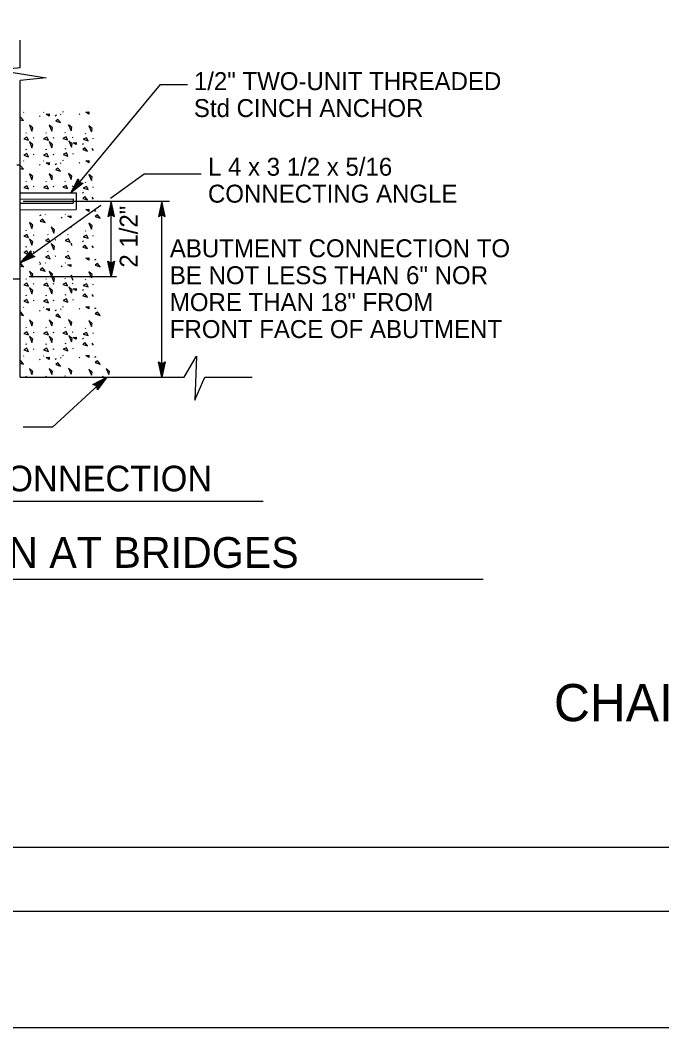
# Model space of a CAD drawing. Extents: x -894 to 866, y -476 to 714.
# Drawn here: x 181 to 431.1, y -476.4 to -83.5 of the extents above; entities that cross this region are included whole.
import ezdxf

# ---------------------------------------------------------------- set-up
doc = ezdxf.new("R2010")
doc.units = 0
for name, color, linetype in [('10 Sheet Format', 7, 'Continuous'), ('56 Stage 3 Anno', 7, 'Continuous'), ('57 Undefined', 7, 'Continuous'), ('59 Sndwall Anno', 7, 'Continuous'), ('60 Nongeo Data', 7, 'Continuous')]:
    doc.layers.add(name, color=color, linetype=linetype)

msp = doc.modelspace()

# ---------------------------------------------------------------- linework, layer by layer
at = {"layer": '10 Sheet Format'}
for p, q in [((-438.75, -406.04), (199.07, -406.04)), ((198.77, -406.04), (811.55, -406.04))]:
    msp.add_line(p, q, dxfattribs=at)
for points in [[(-894.04, 713.56), (865.95, 713.56), (865.95, -476.44), (-894.04, -476.44)], [(-863.43, 668.96), (836.57, 668.96), (836.57, -431.04), (-863.43, -431.04)], [(-863.43, 668.96), (836.57, 668.96), (836.57, -431.04), (-863.43, -431.04)]]:
    msp.add_lwpolyline(points, close=True, dxfattribs=at)
at = {"layer": '56 Stage 3 Anno'}
for p, q in [((200.71, -150.82), (203.54, -145.37)), ((203.54, -145.37), (203.54, -145.37)), ((203.54, -145.37), (204.05, -146.84)), ((205.59, -147.08), (200.71, -150.82)), ((205.17, -147.02), (201.59, -149.77)), ((201.6, -149.76), (203.66, -145.78)), ((202.48, -148.71), (203.82, -146.14)), ((204.75, -146.97), (202.48, -148.71)), ((203.37, -147.65), (203.94, -146.55)), ((204.37, -146.88), (203.37, -147.65)), ((204.05, -146.84), (205.59, -147.08)), ((205.59, -147.08), (205.59, -147.08)), ((200.71, -150.82), (200.71, -150.82)), ((182.17, -154.11), (239.24, -154.05)), ((216.45, -154.07), (215.12, -160.07)), ((216.44, -155.46), (215.48, -159.84)), ((216.45, -156.84), (215.83, -159.66)), ((216.45, -183.43), (216.45, -154.07)), ((217.79, -160.07), (216.45, -154.07)), ((216.45, -154.07), (216.45, -154.07)), ((217.43, -159.86), (216.45, -155.45)), ((217.08, -159.62), (216.45, -156.84)), ((236.2, -154.05), (234.87, -160.05)), ((236.19, -155.44), (235.23, -159.82)), ((236.2, -156.81), (235.58, -159.64)), ((237.54, -160.05), (236.2, -154.05)), ((236.2, -154.05), (236.2, -154.05)), ((236.2, -222.7), (236.2, -154.05)), ((237.19, -159.83), (236.2, -155.43)), ((236.83, -159.6), (236.2, -156.81)), ((215.12, -160.07), (216.45, -159.27)), ((215.12, -160.07), (215.12, -160.07)), ((216.45, -158.22), (216.19, -159.43)), ((216.73, -159.45), (216.45, -158.22)), ((216.45, -159.27), (217.79, -160.07)), ((217.79, -160.07), (217.79, -160.07)), ((234.87, -160.05), (236.2, -159.25)), ((234.87, -160.05), (234.87, -160.05)), ((236.2, -158.2), (235.94, -159.4)), ((236.48, -159.42), (236.2, -158.2)), ((236.2, -159.25), (237.54, -160.05)), ((237.54, -160.05), (237.54, -160.05)), ((181.05, -178.07), (185.13, -173.48)), ((186.7, -175.64), (181.05, -178.07)), ((186.32, -175.48), (182.17, -177.26)), ((182.18, -177.26), (185.15, -173.91)), ((183.29, -176.46), (185.21, -174.29)), ((185.92, -175.33), (183.29, -176.46)), ((184.41, -175.65), (185.23, -174.72)), ((185.57, -175.15), (184.41, -175.65)), ((185.13, -173.48), (185.13, -173.48)), ((185.13, -173.48), (185.27, -175.02)), ((185.27, -175.02), (186.7, -175.64)), ((186.7, -175.64), (186.7, -175.64)), ((181.05, -178.07), (181.05, -178.07)), ((216.45, -183.43), (215.12, -177.43)), ((215.12, -177.43), (215.12, -177.43)), ((215.12, -177.43), (216.45, -178.23)), ((216.44, -182.04), (215.48, -177.67)), ((216.45, -180.67), (215.83, -177.84)), ((216.45, -179.29), (216.19, -178.08)), ((216.45, -178.23), (217.79, -177.43)), ((217.79, -177.43), (216.45, -183.43)), ((217.43, -177.65), (216.45, -182.05)), ((217.08, -177.88), (216.45, -180.67)), ((216.73, -178.06), (216.45, -179.29)), ((217.79, -177.43), (217.79, -177.43)), ((184.54, -183.43), (218.53, -183.43)), ((216.45, -183.43), (216.45, -183.43)), ((236.2, -222.7), (234.87, -216.7)), ((234.87, -216.7), (234.87, -216.7)), ((234.87, -216.7), (236.2, -217.5)), ((236.19, -221.31), (235.23, -216.93)), ((236.2, -219.94), (235.58, -217.11)), ((236.2, -218.56), (235.94, -217.35)), ((236.2, -217.5), (237.54, -216.7)), ((237.54, -216.7), (236.2, -222.7)), ((237.19, -216.92), (236.2, -221.32)), ((236.83, -217.15), (236.2, -219.94)), ((236.48, -217.33), (236.2, -218.56)), ((237.54, -216.7), (237.54, -216.7)), ((209.35, -225.55), (214.77, -222.66)), ((209.74, -225.68), (213.73, -223.56)), ((213.72, -223.57), (211.03, -227.15)), ((214.77, -222.66), (211.08, -227.58)), ((214.77, -222.66), (214.77, -222.66)), ((236.2, -222.7), (236.2, -222.7)), ((210.83, -226.05), (209.35, -225.55)), ((209.35, -225.55), (209.35, -225.55)), ((210.15, -225.8), (212.67, -224.46)), ((210.51, -225.95), (211.62, -225.36)), ((211.08, -227.58), (210.83, -226.05)), ((211.62, -225.36), (210.88, -226.35)), ((212.67, -224.46), (210.94, -226.77)), ((211.08, -227.58), (211.08, -227.58))]:
    msp.add_line(p, q, dxfattribs=at)
for points in [[(200.71, -150.82), (235.7, -108.52), (246.16, -108.52)], [(216.2, -152.86), (229.38, -143.4), (251.6, -143.4)], [(207.17, -159.34), (212.42, -155.57)], [(181.05, -178.07), (207.17, -159.34)], [(214.77, -222.66), (193.55, -242.18), (182.22, -242.18)]]:
    msp.add_lwpolyline(points, dxfattribs=at)
at = {"layer": '57 Undefined'}
for p, q in [((90.15, -271.1), (275.76, -271.1)), ((2.01, -301.42), (361.47, -301.42))]:
    msp.add_line(p, q, dxfattribs=at)
at = {"layer": '59 Sndwall Anno'}
for p, q in [((182.33, -119.55), (182.47, -119.41)), ((188.85, -121.02), (188.57, -120.73)), ((190.07, -119.55), (190.21, -119.41)), ((194.69, -120.73), (195.12, -120.45)), ((196.78, -120.32), (196.92, -120.18)), ((197.68, -119.29), (197.83, -119.15)), ((204.3, -120.24), (204.01, -119.96)), ((183.47, -127.66), (183.33, -127.37)), ((186.32, -129.37), (186.03, -129.51)), ((191.21, -127.66), (191.07, -127.37)), ((194.06, -129.37), (193.77, -129.51)), ((198.69, -127.53), (198.55, -127.24)), ((201.54, -129.24), (201.26, -129.38)), ((206.65, -127.92), (206.51, -127.63)), ((209.5, -129.62), (209.22, -129.77)), ((198.82, -133.86), (198.68, -133.57)), ((205.23, -131.84), (205.66, -131.56)), ((208.94, -133.55), (209.51, -134.26)), ((183.47, -134.12), (183.33, -133.83)), ((186.32, -135.83), (186.03, -135.97)), ((191.21, -134.12), (191.07, -133.83)), ((194.06, -135.83), (193.77, -135.97)), ((201.67, -135.57), (201.39, -135.71)), ((182.33, -138.53), (182.47, -138.39)), ((188.85, -140), (188.57, -139.71)), ((190.07, -138.53), (190.21, -138.39)), ((194.69, -139.71), (195.12, -139.43)), ((196.78, -139.31), (196.92, -139.16)), ((197.68, -138.27), (197.83, -138.13)), ((204.3, -139.23), (204.01, -138.94)), ((183.47, -146.64), (183.33, -146.35)), ((186.32, -148.35), (186.03, -148.49)), ((191.21, -146.64), (191.07, -146.35)), ((194.06, -148.35), (193.77, -148.49)), ((198.69, -146.51), (198.55, -146.23)), ((201.54, -148.22), (201.26, -148.36)), ((206.65, -146.9), (206.51, -146.61)), ((209.5, -148.61), (209.22, -148.75)), ((205.23, -150.82), (205.66, -150.54)), ((208.94, -152.53), (209.51, -153.24)), ((188.69, -159.68), (189.12, -159.39)), ((190.78, -159.27), (190.92, -159.13)), ((197.31, -160.73), (197.02, -160.45)), ((198.52, -159.27), (198.67, -159.13)), ((210.14, -157.92), (210.56, -157.64)), ((183.47, -165.62), (183.33, -165.34)), ((186.32, -167.33), (186.03, -167.47)), ((191.92, -167.37), (191.78, -167.09)), ((199.66, -167.37), (199.52, -167.09)), ((206.65, -165.88), (206.51, -165.59)), ((209.5, -167.59), (209.22, -167.73)), ((183.47, -172.08), (183.33, -171.8)), ((194.77, -169.08), (194.48, -169.23)), ((205.23, -169.8), (205.66, -169.52)), ((208.94, -171.51), (209.51, -172.23)), ((182.33, -176.5), (182.47, -176.35)), ((186.32, -173.79), (186.03, -173.93)), ((191.92, -173.83), (191.78, -173.55)), ((194.77, -175.54), (194.48, -175.69)), ((199.66, -173.83), (199.52, -173.55)), ((210.14, -176.9), (210.56, -176.62)), ((188.85, -177.96), (188.57, -177.68)), ((188.69, -178.66), (189.12, -178.37)), ((190.78, -178.25), (190.92, -178.11)), ((197.31, -179.72), (197.02, -179.43)), ((198.52, -178.25), (198.67, -178.11)), ((183.47, -184.6), (183.33, -184.32)), ((191.21, -184.6), (191.07, -184.32)), ((198.69, -184.47), (198.55, -184.19)), ((206.65, -184.86), (206.51, -184.58)), ((186.32, -186.31), (186.03, -186.45)), ((194.06, -186.31), (193.77, -186.45)), ((201.54, -186.18), (201.26, -186.33)), ((205.23, -188.79), (205.66, -188.5)), ((209.5, -186.57), (209.22, -186.71)), ((183.47, -191.06), (183.33, -190.78)), ((191.21, -191.06), (191.07, -190.78)), ((198.82, -190.81), (198.68, -190.52)), ((201.67, -192.51), (201.39, -192.66)), ((208.94, -190.5), (209.51, -191.21)), ((182.33, -195.48), (182.47, -195.34)), ((186.32, -192.77), (186.03, -192.92)), ((190.07, -195.48), (190.21, -195.34)), ((194.06, -192.77), (193.77, -192.92)), ((194.69, -196.66), (195.12, -196.38)), ((196.78, -196.25), (196.92, -196.11)), ((197.68, -195.22), (197.83, -195.08)), ((204.3, -196.17), (204.01, -195.89)), ((210.14, -195.89), (210.56, -195.6)), ((188.85, -196.95), (188.57, -196.66)), ((183.47, -203.59), (183.33, -203.3)), ((191.21, -203.59), (191.07, -203.3)), ((198.69, -203.46), (198.55, -203.17)), ((206.65, -203.84), (206.51, -203.56)), ((186.32, -205.29), (186.03, -205.44)), ((194.06, -205.29), (193.77, -205.44)), ((201.54, -205.17), (201.26, -205.31)), ((205.23, -207.77), (205.66, -207.48)), ((209.5, -205.55), (209.22, -205.69)), ((183.47, -210.05), (183.33, -209.76)), ((186.32, -211.76), (186.03, -211.9)), ((191.21, -210.05), (191.07, -209.76)), ((194.06, -211.76), (193.77, -211.9)), ((198.82, -209.79), (198.68, -209.5)), ((201.67, -211.5), (201.39, -211.64)), ((208.94, -209.48), (209.51, -210.19)), ((182.33, -214.46), (182.47, -214.32)), ((188.85, -215.93), (188.57, -215.64)), ((190.07, -214.46), (190.21, -214.32)), ((194.69, -215.64), (195.12, -215.36)), ((196.78, -215.24), (196.92, -215.09)), ((197.68, -214.2), (197.83, -214.06)), ((204.3, -215.15), (204.01, -214.87)), ((210.14, -214.87), (210.56, -214.58)), ((183.47, -222.57), (183.33, -222.28)), ((191.21, -222.57), (191.07, -222.28)), ((198.69, -222.44), (198.55, -222.15)), ((206.59, -222.7), (206.51, -222.54)), ((213.36, -222.57), (213.22, -222.28))]:
    msp.add_line(p, q, dxfattribs=at)
for points in [[(181.05, -122.3), (182.24, -122.66), (181.24, -121.38), (181.05, -121.54)], [(181.05, -141.28), (182.24, -141.65), (181.24, -140.36), (181.05, -140.52)], [(200.9, -164.18), (200.8, -164.1), (200.9, -164.34)], [(201.09, -170.82), (200.8, -170.56), (201.11, -171.3)], [(181.05, -179.25), (182.24, -179.61), (181.24, -178.33), (181.05, -178.48)], [(201.48, -183.68), (200.8, -183.08), (201.51, -184.81)], [(181.05, -198.23), (182.24, -198.59), (181.24, -197.31), (181.05, -197.46)], [(181.05, -217.21), (182.24, -217.57), (181.24, -216.29), (181.05, -216.45)]]:
    msp.add_lwpolyline(points, dxfattribs=at)
for points in [[(191.13, -120.16), (192.27, -120.02), (192.27, -120.88)], [(206.58, -119.39), (207.71, -119.25), (207.71, -120.1)], [(185.89, -125.52), (184.61, -124.38), (185.6, -126.8)], [(193.63, -125.52), (192.35, -124.38), (193.35, -126.8)], [(195.69, -122.16), (194.84, -122.87), (196.69, -123.44)], [(201.12, -125.39), (199.83, -124.25), (200.83, -126.67)], [(209.07, -125.78), (207.79, -124.64), (208.79, -127.06)], [(184.27, -130.33), (183.64, -129.07), (182.38, -129.7)], [(192.02, -130.33), (191.39, -129.07), (190.13, -129.7)], [(199.5, -130.2), (198.87, -128.94), (197.61, -129.57)], [(207.46, -130.58), (206.83, -129.32), (205.57, -129.95)], [(185.89, -131.98), (184.61, -130.84), (185.6, -133.26)], [(193.63, -131.98), (192.35, -130.84), (193.35, -133.26)], [(201.24, -131.72), (199.96, -130.58), (200.96, -133)], [(201.67, -131.27), (202.81, -131.13), (202.81, -131.98)], [(206.23, -133.26), (205.38, -133.98), (207.23, -134.55)], [(184.27, -136.79), (183.64, -135.53), (182.38, -136.16)], [(192.02, -136.79), (191.39, -135.53), (190.13, -136.16)], [(199.63, -136.53), (199, -135.27), (197.74, -135.9)], [(191.13, -139.15), (192.27, -139), (192.27, -139.86)], [(195.69, -141.14), (194.84, -141.85), (196.69, -142.42)], [(206.58, -138.37), (207.71, -138.23), (207.71, -139.08)], [(185.89, -144.5), (184.61, -143.36), (185.6, -145.78)], [(193.63, -144.5), (192.35, -143.36), (193.35, -145.78)], [(201.12, -144.37), (199.83, -143.23), (200.83, -145.66)], [(209.07, -144.76), (207.79, -143.62), (208.79, -146.04)], [(184.27, -149.31), (183.64, -148.05), (182.38, -148.68)], [(192.02, -149.31), (191.39, -148.05), (190.13, -148.68)], [(199.5, -149.18), (198.87, -147.92), (197.61, -148.55)], [(207.46, -149.57), (206.83, -148.31), (205.57, -148.94)], [(206.23, -152.25), (205.38, -152.96), (207.23, -153.53)], [(189.69, -161.1), (188.84, -161.81), (190.69, -162.38)], [(199.59, -159.88), (200.72, -159.74), (200.72, -160.59)], [(206.58, -157.35), (207.71, -157.21), (207.71, -158.06)], [(211.13, -159.35), (210.28, -160.06), (212.13, -160.63)], [(185.89, -163.48), (184.61, -162.35), (185.6, -164.77)], [(194.34, -165.24), (193.06, -164.1), (194.06, -166.52)], [(209.07, -163.74), (207.79, -162.6), (208.79, -165.02)], [(184.27, -168.29), (183.64, -167.03), (182.38, -167.66)], [(185.89, -169.95), (184.61, -168.81), (185.6, -171.23)], [(192.73, -170.04), (192.1, -168.78), (190.84, -169.41)], [(200.47, -170.04), (199.84, -168.78), (198.58, -169.41)], [(207.46, -168.55), (206.83, -167.29), (205.57, -167.92)], [(194.34, -171.7), (193.06, -170.56), (194.06, -172.98)], [(206.23, -171.23), (205.38, -171.94), (207.23, -172.51)], [(184.27, -174.75), (183.64, -173.49), (182.38, -174.12)], [(192.73, -176.5), (192.1, -175.24), (190.84, -175.87)], [(200.47, -176.5), (199.84, -175.24), (198.58, -175.87)], [(206.58, -176.33), (207.71, -176.19), (207.71, -177.05)], [(189.69, -180.08), (188.84, -180.79), (190.69, -181.36)], [(199.59, -178.86), (200.72, -178.72), (200.72, -179.57)], [(211.13, -178.33), (210.28, -179.04), (212.13, -179.61)], [(185.89, -182.47), (184.61, -181.33), (185.6, -183.75)], [(193.63, -182.47), (192.35, -181.33), (193.35, -183.75)], [(194.34, -184.22), (193.06, -183.08), (194.06, -185.5)], [(209.07, -182.72), (207.79, -181.59), (208.79, -184.01)], [(184.27, -187.27), (183.64, -186.01), (182.38, -186.64)], [(185.89, -188.93), (184.61, -187.79), (185.6, -190.21)], [(192.02, -187.27), (191.39, -186.01), (190.13, -186.64)], [(193.63, -188.93), (192.35, -187.79), (193.35, -190.21)], [(199.5, -187.14), (198.87, -185.88), (197.61, -186.51)], [(201.24, -188.67), (199.96, -187.53), (200.96, -189.95)], [(201.67, -188.22), (202.81, -188.07), (202.81, -188.93)], [(207.46, -187.53), (206.83, -186.27), (205.57, -186.9)], [(184.27, -193.73), (183.64, -192.47), (182.38, -193.1)], [(192.02, -193.73), (191.39, -192.47), (190.13, -193.1)], [(199.63, -193.47), (199, -192.21), (197.74, -192.84)], [(206.23, -190.21), (205.38, -190.92), (207.23, -191.49)], [(191.13, -196.09), (192.27, -195.95), (192.27, -196.8)], [(206.58, -195.32), (207.71, -195.17), (207.71, -196.03)], [(185.89, -201.45), (184.61, -200.31), (185.6, -202.73)], [(193.63, -201.45), (192.35, -200.31), (193.35, -202.73)], [(195.69, -198.09), (194.84, -198.8), (196.69, -199.37)], [(201.12, -201.32), (199.83, -200.18), (200.83, -202.6)], [(211.13, -197.31), (210.28, -198.02), (212.13, -198.59)], [(209.07, -201.71), (207.79, -200.57), (208.79, -202.99)], [(184.27, -206.25), (183.64, -204.99), (182.38, -205.62)], [(185.89, -207.91), (184.61, -206.77), (185.6, -209.19)], [(192.02, -206.25), (191.39, -204.99), (190.13, -205.62)], [(193.63, -207.91), (192.35, -206.77), (193.35, -209.19)], [(199.5, -206.12), (198.87, -204.87), (197.61, -205.49)], [(201.24, -207.65), (199.96, -206.51), (200.96, -208.93)], [(201.67, -207.2), (202.81, -207.06), (202.81, -207.91)], [(207.46, -206.51), (206.83, -205.25), (205.57, -205.88)], [(184.27, -212.71), (183.64, -211.45), (182.38, -212.08)], [(192.02, -212.71), (191.39, -211.45), (190.13, -212.08)], [(199.63, -212.46), (199, -211.2), (197.74, -211.83)], [(206.23, -209.19), (205.38, -209.91), (207.23, -210.47)], [(191.13, -215.07), (192.27, -214.93), (192.27, -215.79)], [(206.58, -214.3), (207.71, -214.16), (207.71, -215.01)], [(185.89, -220.43), (184.61, -219.29), (185.6, -221.71)], [(193.63, -220.43), (192.35, -219.29), (193.35, -221.71)], [(195.69, -217.07), (194.84, -217.78), (196.69, -218.35)], [(201.12, -220.3), (199.83, -219.16), (200.83, -221.58)], [(209.07, -220.69), (207.79, -219.55), (208.79, -221.97)], [(211.13, -216.29), (210.28, -217.01), (212.13, -217.57)], [(215.78, -220.43), (214.5, -219.29), (215.5, -221.71)]]:
    msp.add_lwpolyline(points, close=True, dxfattribs=at)
at = {"layer": '60 Nongeo Data'}
for p, q in [((181.05, -102.05), (181.05, -91.31)), ((181.05, -222.7), (181.05, -107.05)), ((179.73, -139.95), (181.05, -139.95)), ((181.05, -150.85), (202.8, -150.82)), ((181.05, -153.22), (201.59, -153.2)), ((201.59, -153.2), (201.59, -154.86)), ((202.8, -150.82), (202.8, -157.36)), ((181.05, -154.89), (201.59, -154.86)), ((181.05, -157.38), (202.8, -157.36)), ((144.16, -184.39), (181.05, -184.35)), ((181.05, -222.7), (244.95, -222.7)), ((253.02, -222.7), (271.43, -222.7))]:
    msp.add_line(p, q, dxfattribs=at)
for points in [[(181.05, -102.05), (172.39, -102.96), (191.11, -105.93), (181.05, -107.05)], [(244.95, -222.7), (249.74, -214.56), (249.06, -231.7), (253.02, -222.7)]]:
    msp.add_lwpolyline(points, dxfattribs=at)

# ---------------------------------------------------------------- texts
at = {"layer": '10 Sheet Format'}
msp.add_text('CHAIN LINK FENCE DETAILS', height=14.5, dxfattribs=at).set_placement((389.04, -356.86))
at = {"layer": '57 Undefined'}
for s, height, p in [('1/2" TWO-UNIT THREADED', 7, (248.7, -110.76)), ('Std CINCH ANCHOR', 7, (248.7, -121.26)), ('L 4 x 3 1/2 x 5/16', 7, (254.19, -144.14)), ('CONNECTING ANGLE', 7, (254.19, -154.64)), ('ABUTMENT CONNECTION TO ', 7, (239.33, -175.94)), ('BE NOT LESS THAN 6" NOR', 7, (239.33, -186.44)), ('MORE THAN 18" FROM ', 7, (239.33, -196.94)), ('FRONT FACE OF ABUTMENT', 7, (239.33, -207.44)), ('ABUTMENT CONNECTION', 10, (88.67, -267.22)), ('TYPICAL INSTALLATION AT BRIDGES', 12, (2.44, -297.06))]:
    msp.add_text(s, height=height, dxfattribs=at).set_placement(p)
msp.add_text('2 1/2"', height=7, rotation=90, dxfattribs=at).set_placement((226.79, -179.99))

doc.saveas('drawing.dxf')
